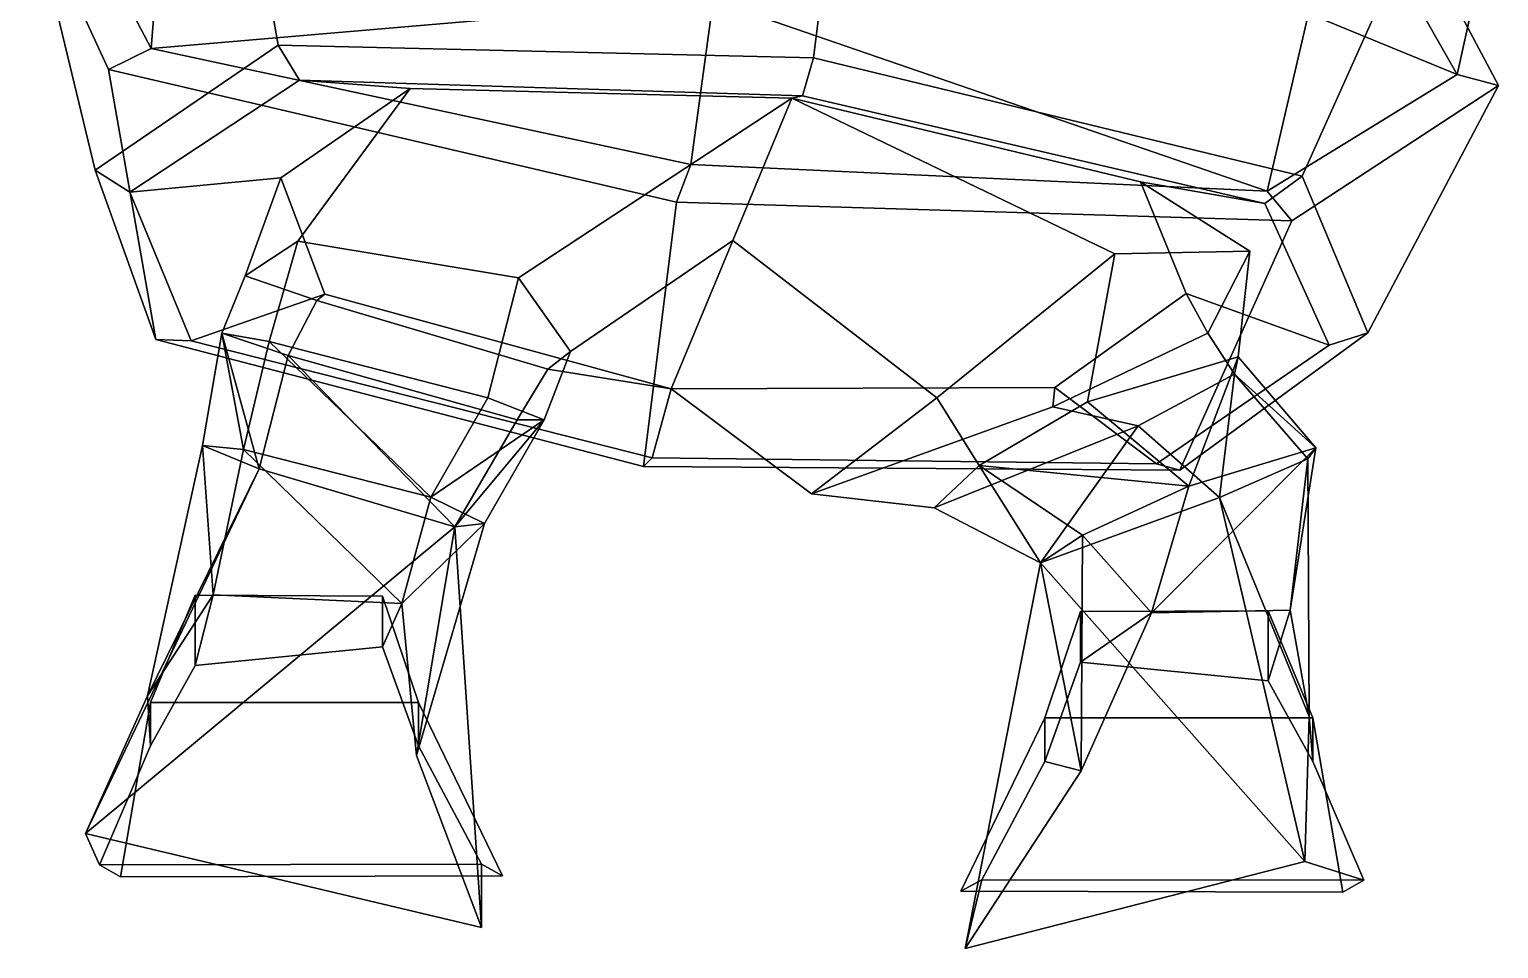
# Model space of a CAD drawing. Extents: x -227 to 232, y -166 to 296.
# Drawn here: x -123.9 to 142.4, y -166 to 0.7 of the extents above; entities that cross this region are included whole.
import ezdxf

# ---------------------------------------------------------------- set-up
doc = ezdxf.new("R2010")
doc.units = 0

msp = doc.modelspace()

# ---------------------------------------------------------------- linework, layer by layer
for points in [[(-87.366257, 46.744301, 94.419235), (-123.890259, 24.518877, 10.9902), (-111.938812, -24.836809, 26.691542), (-78.795006, -2.17954, 110.385094)], [(18.221504, -4.43516, 138.225113), (24.207638, 43.482616, 120.82312), (-87.366257, 46.744301, 94.419235), (-78.795006, -2.17954, 110.385094)], [(18.221504, -4.43516, 138.225113), (106.795311, -25.890291, 95.86203), (127.12886, 19.34071, 77.634277), (24.207638, 43.482616, 120.82312)], [(-116.136337, 24.56875, 10.021503), (-99.235535, 30.326124, -72.57711), (-101.817924, -2.78849, -73.010345)], [(-101.817924, -2.78849, -73.010345), (-99.235535, 30.326124, -72.57711), (0.048524, 5.924235, -113.96698)], [(-109.528183, -6.599239, -84.09465), (-123.890259, 24.518877, 10.9902), (-116.136337, 24.56875, 10.021503), (-101.817924, -2.78849, -73.010345)], [(-111.938812, -24.836809, 26.691542), (-123.890259, 24.518877, 10.9902), (-109.528183, -6.599239, -84.09465), (-100.956932, -55.523067, -68.128807)], [(134.936417, -7.507944, -9.625782), (107.965477, 3.576613, -88.847557), (141.622849, 22.94076, -24.704252)], [(120.087936, 18.573448, 69.136414), (134.936417, -7.507944, -9.625782), (141.622849, 22.94076, -24.704252)], [(127.12886, 19.34071, 77.634277), (106.795311, -25.890291, 95.86203), (118.720711, -54.305534, 8.64166), (142.434448, -9.506383, -9.850603)], [(142.434448, -9.506383, -9.850603), (134.936417, -7.507944, -9.625782), (120.087936, 18.573448, 69.136414), (127.12886, 19.34071, 77.634277)], [(-101.817924, -2.78849, -73.010345), (0.048524, 5.924235, -113.96698), (-4.017659, -23.818243, -111.960411)], [(100.475616, -28.633219, -88.8405), (-4.017659, -23.818243, -111.960411), (0.048524, 5.924235, -113.96698)], [(100.475616, -28.633219, -88.8405), (0.048524, 5.924235, -113.96698), (107.965477, 3.576613, -88.847557)], [(134.936417, -7.507944, -9.625782), (100.475616, -28.633219, -88.8405), (107.965477, 3.576613, -88.847557)], [(-78.795006, -2.17954, 110.385094), (-111.938812, -24.836809, 26.691542), (-105.695633, -28.790668, 27.300846), (-74.946152, -8.534816, 102.494843)], [(18.221504, -4.43516, 138.225113), (-78.795006, -2.17954, 110.385094), (-74.946152, -8.534816, 102.494843), (16.264746, -11.336668, 126.755211)], [(-109.528183, -6.599239, -84.09465), (-101.817924, -2.78849, -73.010345), (-4.017659, -23.818243, -111.960411), (-6.584216, -30.635336, -127.316383)], [(18.221504, -4.43516, 138.225113), (16.264746, -11.336668, 126.755211), (100.034103, -30.890032, 88.802055), (106.795311, -25.890291, 95.86203)], [(-100.956932, -55.523067, -68.128807), (-109.528183, -6.599239, -84.09465), (-6.584216, -30.635336, -127.316383), (-12.583566, -78.582672, -109.90921)], [(104.966942, -34.002823, -100.879623), (100.475616, -28.633219, -88.8405), (134.936417, -7.507944, -9.625782), (142.434448, -9.506383, -9.850603)], [(-74.946152, -8.534816, 102.494843), (-105.695633, -28.790668, 27.300846), (-78.298698, -26.221184, 23.045694), (-54.841442, -10.00711, 82.852127)], [(-54.841442, -10.00711, 82.852127), (-78.298698, -26.221184, 23.045694), (-84.780106, -43.962425, 22.437632), (-75.23877, -37.686455, 65.12278)], [(14.333745, -11.769949, 102.947632), (-54.841442, -10.00711, 82.852127), (-75.23877, -37.686455, 65.12278), (-35.251259, -44.322498, 92.341827)], [(16.264746, -11.336668, 126.755211), (-74.946152, -8.534816, 102.494843), (-54.841442, -10.00711, 82.852127), (14.333745, -11.769949, 102.947632)], [(118.720711, -54.305534, 8.64166), (84.633392, -79.233826, -82.651871), (104.966942, -34.002823, -100.879623), (142.434448, -9.506383, -9.850603)], [(3.604487, -37.595165, 16.523649), (14.333745, -11.769949, 102.947632), (-35.251259, -44.322498, 92.341827), (-25.830395, -57.700451, 27.8584)], [(40.598434, -66.106506, 32.345268), (72.856293, -40.023739, 82.569099), (14.333745, -11.769949, 102.947632), (3.604487, -37.595165, 16.523649)], [(16.264746, -11.336668, 126.755211), (14.333745, -11.769949, 102.947632), (77.497887, -26.914591, 72.496124), (100.034103, -30.890032, 88.802055)], [(14.333745, -11.769949, 102.947632), (72.856293, -40.023739, 82.569099), (97.348488, -39.506359, 39.986183), (77.497887, -26.914591, 72.496124)], [(104.966942, -34.002823, -100.879623), (-6.584216, -30.635336, -127.316383), (-4.017659, -23.818243, -111.960411), (100.475616, -28.633219, -88.8405)], [(-111.938812, -24.836809, 26.691542), (-100.956932, -55.523067, -68.128807), (-94.558472, -55.741474, -55.482059), (-105.695633, -28.790668, 27.300846)], [(-105.695633, -28.790668, 27.300846), (-94.558472, -55.741474, -55.482059), (-70.338745, -47.308971, -41.978359), (-78.298698, -26.221184, 23.045694)], [(-78.298698, -26.221184, 23.045694), (-70.338745, -47.308971, -41.978359), (-71.773537, -48.459118, -22.000151), (-84.780106, -43.962425, 22.437632)], [(106.795311, -25.890291, 95.86203), (100.034103, -30.890032, 88.802055), (111.701324, -56.564983, 10.288805), (118.720711, -54.305534, 8.64166)], [(77.497887, -26.914591, 72.496124), (97.348488, -39.506359, 39.986183), (89.744896, -54.400948, -0.574347), (85.797081, -47.185825, 10.204648)], [(100.034103, -30.890032, 88.802055), (77.497887, -26.914591, 72.496124), (85.797081, -47.185825, 10.204648), (111.701324, -56.564983, 10.288805)], [(84.633392, -79.233826, -82.651871), (-12.583566, -78.582672, -109.90921), (-6.584216, -30.635336, -127.316383), (104.966942, -34.002823, -100.879623)], [(-80.445198, -55.886375, 38.752014), (-75.23877, -37.686455, 65.12278), (-84.780106, -43.962425, 22.437632), (-89.000992, -54.371117, 18.883221)], [(-40.808846, -66.122818, 55.062519), (-35.251259, -44.322498, 92.341827), (-75.23877, -37.686455, 65.12278), (-80.445198, -55.886375, 38.752014)], [(-7.554729, -64.455284, -73.363647), (3.604487, -37.595165, 16.523649), (-25.830395, -57.700451, 27.8584), (-29.920128, -60.895821, -41.693451)], [(40.598434, -66.106506, 32.345268), (3.604487, -37.595165, 16.523649), (-7.554729, -64.455284, -73.363647), (17.866266, -83.498856, -30.182161)], [(67.924431, -66.815842, 52.92717), (95.209305, -58.679977, 17.015026), (97.348488, -39.506359, 39.986183), (72.856293, -40.023739, 82.569099)], [(95.209305, -58.679977, 17.015026), (94.575066, -61.817505, -4.665994), (89.744896, -54.400948, -0.574347), (97.348488, -39.506359, 39.986183)], [(67.924431, -66.815842, 52.92717), (72.856293, -40.023739, 82.569099), (40.598434, -66.106506, 32.345268), (48.253052, -78.380028, 35.301033)], [(-89.000992, -54.371117, 18.883221), (-84.780106, -43.962425, 22.437632), (-71.773537, -48.459118, -22.000151), (-76.960144, -58.456268, 0.870442)], [(-40.808846, -66.122818, 55.062519), (-30.549459, -70.114403, 27.687571), (-25.830395, -57.700451, 27.8584), (-35.251259, -44.322498, 92.341827)], [(-94.558472, -55.741474, -55.482059), (-10.996379, -76.953934, -92.832687), (-7.554729, -64.455284, -73.363647), (-70.338745, -47.308971, -41.978359)], [(-70.338745, -47.308971, -41.978359), (-7.554729, -64.455284, -73.363647), (-29.920128, -60.895821, -41.693451), (-71.773537, -48.459118, -22.000151)], [(85.797081, -47.185825, 10.204648), (89.744896, -54.400948, -0.574347), (61.604969, -67.76519, -33.302132), (62.000587, -64.216454, -52.334358)], [(111.701324, -56.564983, 10.288805), (85.797081, -47.185825, 10.204648), (62.000587, -64.216454, -52.334358), (80.421783, -78.096695, -69.17485)], [(-76.960144, -58.456268, 0.870442), (-71.773537, -48.459118, -22.000151), (-29.920128, -60.895821, -41.693451), (-35.447227, -70.0765, -3.216823)], [(-100.956932, -55.523067, -68.128807), (-12.583566, -78.582672, -109.90921), (-10.996379, -76.953934, -92.832687), (-94.558472, -55.741474, -55.482059)], [(-85.09565, -75.500534, 54.771439), (-89.000992, -54.371117, 18.883221), (-92.485054, -74.774261, 36.696739)], [(-92.485054, -74.774261, 36.696739), (-89.000992, -54.371117, 18.883221), (-82.256577, -78.998634, 20.152077)], [(-85.09565, -75.500534, 54.771439), (-80.445198, -55.886375, 38.752014), (-89.000992, -54.371117, 18.883221)], [(-82.256577, -78.998634, 20.152077), (-89.000992, -54.371117, 18.883221), (-76.960144, -58.456268, 0.870442)], [(-51.144241, -84.140327, 69.348267), (-80.445198, -55.886375, 38.752014), (-85.09565, -75.500534, 54.771439)], [(-51.144241, -84.140327, 69.348267), (-40.808846, -66.122818, 55.062519), (-80.445198, -55.886375, 38.752014)], [(94.575066, -61.817505, -4.665994), (77.120903, -71.164284, -13.325757), (61.604969, -67.76519, -33.302132), (89.744896, -54.400948, -0.574347)], [(118.720711, -54.305534, 8.64166), (111.701324, -56.564983, 10.288805), (80.421783, -78.096695, -69.17485), (84.633392, -79.233826, -82.651871)], [(-82.256577, -78.998634, 20.152077), (-76.960144, -58.456268, 0.870442), (-46.776443, -89.522018, 16.087717)], [(-46.776443, -89.522018, 16.087717), (-76.960144, -58.456268, 0.870442), (-35.447227, -70.0765, -3.216823)], [(-30.549459, -70.114403, 27.687571), (-35.447227, -70.0765, -3.216823), (-29.920128, -60.895821, -41.693451), (-25.830395, -57.700451, 27.8584)], [(86.281059, -82.117615, 65.183769), (95.209305, -58.679977, 17.015026), (67.924431, -66.815842, 52.92717)], [(86.281059, -82.117615, 65.183769), (109.308144, -75.143379, 33.89875), (95.209305, -58.679977, 17.015026)], [(109.308144, -75.143379, 33.89875), (94.575066, -61.817505, -4.665994), (95.209305, -58.679977, 17.015026)], [(91.828262, -84.177986, 5.886661), (77.120903, -71.164284, -13.325757), (94.575066, -61.817505, -4.665994)], [(107.852188, -77.139687, 14.354013), (91.828262, -84.177986, 5.886661), (94.575066, -61.817505, -4.665994)], [(109.308144, -75.143379, 33.89875), (107.852188, -77.139687, 14.354013), (94.575066, -61.817505, -4.665994)], [(-51.144241, -84.140327, 69.348267), (-30.549459, -70.114403, 27.687571), (-40.808846, -66.122818, 55.062519)], [(80.421783, -78.096695, -69.17485), (62.000587, -64.216454, -52.334358), (-7.554729, -64.455284, -73.363647), (-10.996379, -76.953934, -92.832687)], [(62.000587, -64.216454, -52.334358), (61.604969, -67.76519, -33.302132), (17.866266, -83.498856, -30.182161), (-7.554729, -64.455284, -73.363647)], [(48.253052, -78.380028, 35.301033), (40.598434, -66.106506, 32.345268), (17.866266, -83.498856, -30.182161), (40.096119, -86.022453, 6.249031)], [(77.120903, -71.164284, -13.325757), (40.096119, -86.022453, 6.249031), (17.866266, -83.498856, -30.182161), (61.604969, -67.76519, -33.302132)], [(86.281059, -82.117615, 65.183769), (67.924431, -66.815842, 52.92717), (48.253052, -78.380028, 35.301033)], [(-51.144241, -84.140327, 69.348267), (-41.37183, -88.881569, 44.435673), (-30.549459, -70.114403, 27.687571)], [(-46.776443, -89.522018, 16.087717), (-35.447227, -70.0765, -3.216823), (-30.549459, -70.114403, 27.687571)], [(-41.37183, -88.881569, 44.435673), (-46.776443, -89.522018, 16.087717), (-30.549459, -70.114403, 27.687571)], [(59.388939, -96.017014, 22.088249), (40.096119, -86.022453, 6.249031), (77.120903, -71.164284, -13.325757)], [(91.828262, -84.177986, 5.886661), (59.388939, -96.017014, 22.088249), (77.120903, -71.164284, -13.325757)], [(-102.46225, -120.150131, 21.026884), (-90.603432, -101.823982, 38.981853), (-92.485054, -74.774261, 36.696739)], [(-102.46225, -120.150131, 21.026884), (-92.485054, -74.774261, 36.696739), (-82.256577, -78.998634, 20.152077)], [(-90.603432, -101.823982, 38.981853), (-85.09565, -75.500534, 54.771439), (-92.485054, -74.774261, 36.696739)], [(-90.603432, -101.823982, 38.981853), (-56.405785, -103.387184, 52.972904), (-85.09565, -75.500534, 54.771439)], [(-56.405785, -103.387184, 52.972904), (-51.144241, -84.140327, 69.348267), (-85.09565, -75.500534, 54.771439)], [(84.633392, -79.233826, -82.651871), (80.421783, -78.096695, -69.17485), (-10.996379, -76.953934, -92.832687), (-12.583566, -78.582672, -109.90921)], [(104.66111, -104.620148, 22.265358), (109.308144, -75.143379, 33.89875), (79.500748, -105.085922, 49.083973)], [(79.500748, -105.085922, 49.083973), (109.308144, -75.143379, 33.89875), (86.281059, -82.117615, 65.183769)], [(108.117447, -123.889061, 2.119071), (91.828262, -84.177986, 5.886661), (107.852188, -77.139687, 14.354013)], [(104.66111, -104.620148, 22.265358), (107.852188, -77.139687, 14.354013), (109.308144, -75.143379, 33.89875)], [(108.117447, -123.889061, 2.119071), (107.852188, -77.139687, 14.354013), (104.66111, -104.620148, 22.265358)], [(-113.689919, -145.078186, -6.563331), (-102.46225, -120.150131, 21.026884), (-82.256577, -78.998634, 20.152077)], [(-113.689919, -145.078186, -6.563331), (-82.256577, -78.998634, 20.152077), (-46.776443, -89.522018, 16.087717)], [(59.388939, -96.017014, 22.088249), (48.253052, -78.380028, 35.301033), (40.096119, -86.022453, 6.249031)], [(86.281059, -82.117615, 65.183769), (48.253052, -78.380028, 35.301033), (67.019638, -90.989388, 49.312099)], [(67.019638, -90.989388, 49.312099), (48.253052, -78.380028, 35.301033), (59.388939, -96.017014, 22.088249)], [(79.500748, -105.085922, 49.083973), (86.281059, -82.117615, 65.183769), (67.019638, -90.989388, 49.312099)], [(-56.405785, -103.387184, 52.972904), (-41.37183, -88.881569, 44.435673), (-51.144241, -84.140327, 69.348267)], [(107.279236, -150.187637, -26.009296), (59.388939, -96.017014, 22.088249), (91.828262, -84.177986, 5.886661)], [(107.279236, -150.187637, -26.009296), (91.828262, -84.177986, 5.886661), (108.117447, -123.889061, 2.119071)], [(-41.922981, -162.128067, 0.087541), (-113.689919, -145.078186, -6.563331), (-46.776443, -89.522018, 16.087717)], [(-53.708599, -130.928406, 26.829609), (-41.37183, -88.881569, 44.435673), (-56.405785, -103.387184, 52.972904)], [(-53.708599, -130.928406, 26.829609), (-46.776443, -89.522018, 16.087717), (-41.37183, -88.881569, 44.435673)], [(-41.922981, -162.128067, 0.087541), (-46.776443, -89.522018, 16.087717), (-53.708599, -130.928406, 26.829609)], [(66.78849, -133.745865, 28.202469), (67.019638, -90.989388, 49.312099), (59.388939, -96.017014, 22.088249)], [(66.78849, -133.745865, 28.202469), (79.500748, -105.085922, 49.083973), (67.019638, -90.989388, 49.312099)], [(45.711025, -165.966934, 10.763381), (66.78849, -133.745865, 28.202469), (59.388939, -96.017014, 22.088249)], [(45.711025, -165.966934, 10.763381), (59.388939, -96.017014, 22.088249), (107.279236, -150.187637, -26.009296)], [(-102.46225, -120.150131, 21.026884), (-101.930099, -129.222824, 74.967697), (-93.854729, -114.633507, 66.952255), (-90.603432, -101.823982, 38.981853)], [(-101.930092, -121.328468, 135.655945), (-93.854721, -101.900757, 120.388458), (-93.854729, -114.633507, 66.952255), (-101.930099, -129.222824, 74.967697)], [(-53.35202, -121.328468, 135.655945), (-59.858776, -102.075249, 120.388458), (-93.854721, -101.900757, 120.388458), (-101.930092, -121.328468, 135.655945)], [(-56.405785, -103.387184, 52.972904), (-90.603432, -101.823982, 38.981853), (-93.854729, -114.633507, 66.952255), (-59.85878, -111.245453, 66.952255)], [(-59.858776, -102.075249, 120.388458), (-59.85878, -111.245453, 66.952255), (-93.854729, -114.633507, 66.952255), (-93.854721, -101.900757, 120.388458)], [(-53.35202, -121.328468, 135.655945), (-53.352024, -129.222824, 74.967697), (-59.85878, -111.245453, 66.952255), (-59.858776, -102.075249, 120.388458)], [(-53.708599, -130.928406, 26.829609), (-56.405785, -103.387184, 52.972904), (-59.85878, -111.245453, 66.952255), (-53.352024, -129.222824, 74.967697)], [(60.153538, -124.121948, 127.176102), (108.731621, -124.121948, 127.176102), (100.656242, -104.694237, 111.908623), (66.660286, -104.868721, 111.908623)], [(60.153538, -124.121948, 127.176102), (66.660286, -104.868721, 111.908623), (66.660286, -114.038918, 58.47242), (60.153538, -132.016281, 66.487846)], [(66.78849, -133.745865, 28.202469), (60.153538, -132.016281, 66.487846), (66.660286, -114.038918, 58.47242), (79.500748, -105.085922, 49.083973)], [(79.500748, -105.085922, 49.083973), (66.660286, -114.038918, 58.47242), (100.656242, -117.426979, 58.47242), (104.66111, -104.620148, 22.265358)], [(66.660286, -104.868721, 111.908623), (100.656242, -104.694237, 111.908623), (100.656242, -117.426979, 58.47242), (66.660286, -114.038918, 58.47242)], [(108.117447, -123.889061, 2.119071), (104.66111, -104.620148, 22.265358), (100.656242, -117.426979, 58.47242), (108.731621, -132.016281, 66.487846)], [(108.731621, -124.121948, 127.176102), (108.731621, -132.016281, 66.487846), (100.656242, -117.426979, 58.47242), (100.656242, -104.694237, 111.908623)], [(-113.689919, -145.078186, -6.563331), (-111.184509, -150.782379, 67.333961), (-101.930099, -129.222824, 74.967697), (-102.46225, -120.150131, 21.026884)], [(-107.36763, -152.954102, 135.655945), (-101.930092, -121.328468, 135.655945), (-101.930099, -129.222824, 74.967697), (-111.184509, -150.782379, 67.333961)], [(-38.134632, -152.779602, 135.655945), (-53.35202, -121.328468, 135.655945), (-101.930092, -121.328468, 135.655945), (-107.36763, -152.954102, 135.655945)], [(-38.134632, -152.779602, 135.655945), (-41.951508, -150.682663, 63.517078), (-53.352024, -129.222824, 74.967697), (-53.35202, -121.328468, 135.655945)], [(44.936153, -155.573074, 127.176102), (114.169159, -155.747589, 127.176102), (108.731621, -124.121948, 127.176102), (60.153538, -124.121948, 127.176102)], [(44.936153, -155.573074, 127.176102), (60.153538, -124.121948, 127.176102), (60.153538, -132.016281, 66.487846), (48.753025, -153.476135, 55.037235)], [(107.279236, -150.187637, -26.009296), (108.117447, -123.889061, 2.119071), (108.731621, -132.016281, 66.487846), (117.986023, -153.575851, 58.854111)], [(114.169159, -155.747589, 127.176102), (117.986023, -153.575851, 58.854111), (108.731621, -132.016281, 66.487846), (108.731621, -124.121948, 127.176102)], [(-41.922981, -162.128067, 0.087541), (-53.708599, -130.928406, 26.829609), (-53.352024, -129.222824, 74.967697), (-41.951508, -150.682663, 63.517078)], [(45.711025, -165.966934, 10.763381), (48.753025, -153.476135, 55.037235), (60.153538, -132.016281, 66.487846), (66.78849, -133.745865, 28.202469)], [(-113.689919, -145.078186, -6.563331), (-41.922981, -162.128067, 0.087541), (-41.951508, -150.682663, 63.517078), (-111.184509, -150.782379, 67.333961)], [(-107.36763, -152.954102, 135.655945), (-111.184509, -150.782379, 67.333961), (-41.951508, -150.682663, 63.517078), (-38.134632, -152.779602, 135.655945)], [(107.279236, -150.187637, -26.009296), (117.986023, -153.575851, 58.854111), (48.753025, -153.476135, 55.037235), (45.711025, -165.966934, 10.763381)], [(114.169159, -155.747589, 127.176102), (44.936153, -155.573074, 127.176102), (48.753025, -153.476135, 55.037235), (117.986023, -153.575851, 58.854111)]]:
    msp.add_3dface(points)

doc.saveas('drawing.dxf')
